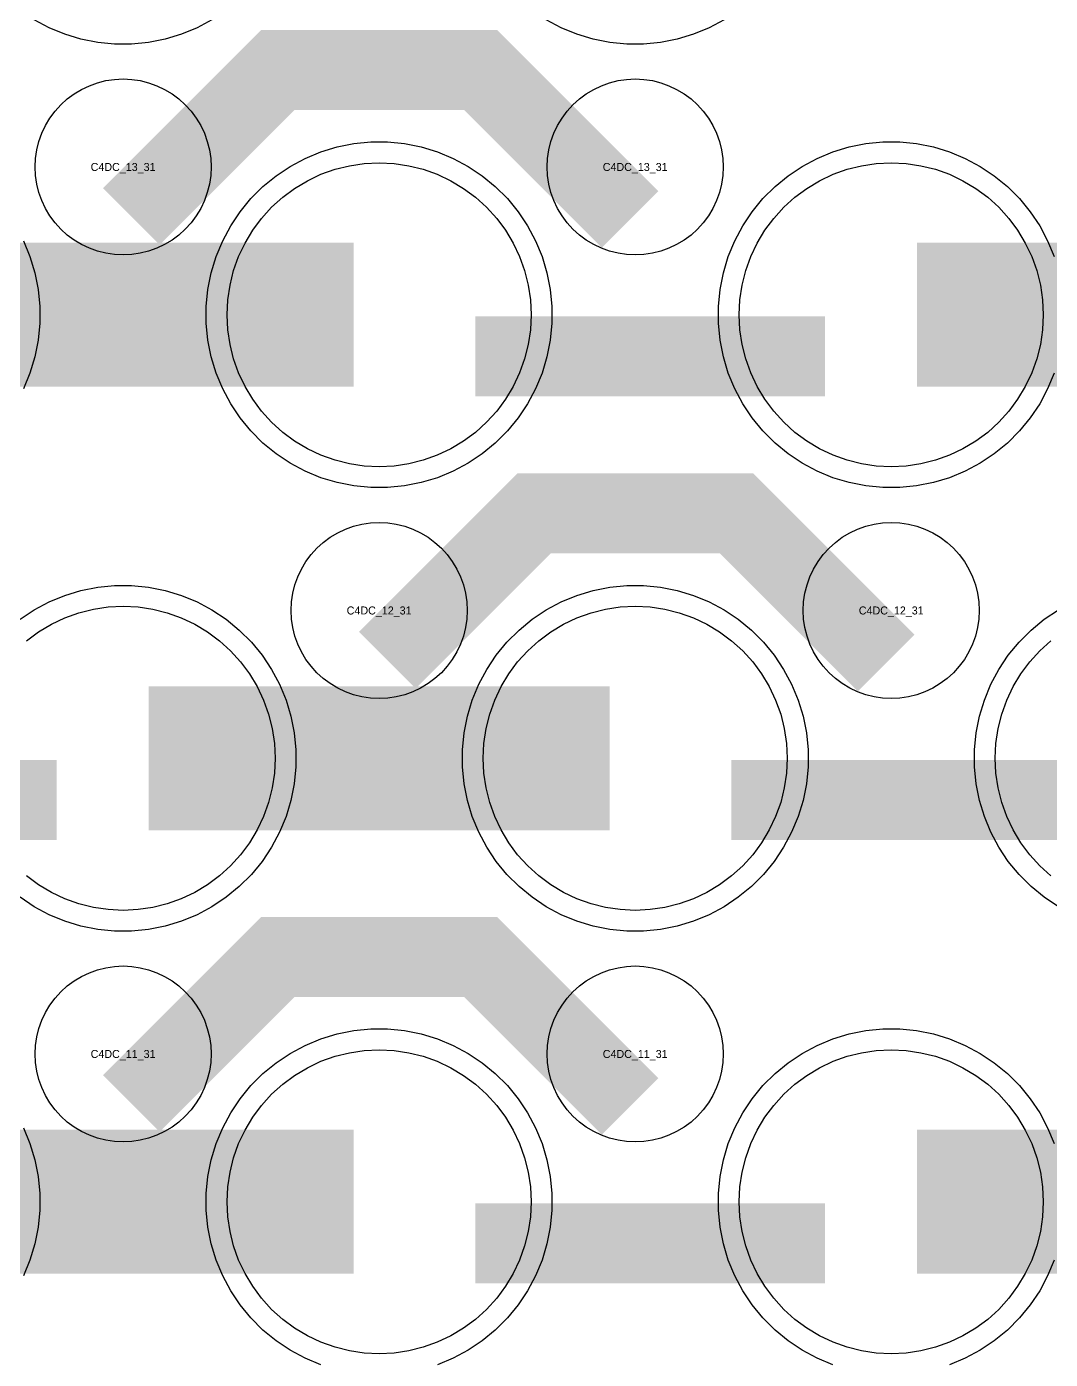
# Model space of a CAD drawing. Extents: x -11880 to 11880, y -14992 to 14992.
# Drawn here: x -2110.1 to -1790.3, y -13364.6 to -12948.2 of the extents above; entities that cross this region are included whole.
import ezdxf
from ezdxf.enums import TextEntityAlignment as Align

# ---------------------------------------------------------------- set-up
doc = ezdxf.new("R2010")
doc.units = 0
doc.header["$MEASUREMENT"] = 0
for name, color, linetype in [('GDS_775_DT_237', 138, 'CONTINUOUS'), ('RDL1_FS', 34, 'CONTINUOUS'), ('RDL_BS', 160, 'CONTINUOUS')]:
    doc.layers.add(name, color=color, linetype=linetype)

msp = doc.modelspace()

# ---------------------------------------------------------------- linework, layer by layer
at = {"layer": 'RDL1_FS'}
for points in [[(-2000, -13085.739), (-2004.657, -13085.51), (-2009.268, -13084.826), (-2013.791, -13083.694), (-2018.181, -13082.122), (-2022.395, -13080.13), (-2026.395, -13077.732), (-2030.14, -13074.954), (-2033.594, -13071.824), (-2036.724, -13068.37), (-2039.502, -13064.625), (-2041.9, -13060.625), (-2043.892, -13056.411), (-2045.464, -13052.021), (-2046.596, -13047.498), (-2047.28, -13042.887), (-2047.509, -13038.23), (-2047.28, -13033.573), (-2046.596, -13028.962), (-2045.464, -13024.439), (-2043.892, -13020.049), (-2041.9, -13015.835), (-2039.502, -13011.835), (-2036.724, -13008.09), (-2033.594, -13004.636), (-2030.14, -13001.506), (-2026.395, -12998.728), (-2022.395, -12996.33), (-2018.181, -12994.338), (-2013.791, -12992.766), (-2009.268, -12991.634), (-2004.657, -12990.95), (-2000, -12990.721), (-1995.343, -12990.95), (-1990.732, -12991.634), (-1986.209, -12992.766), (-1981.819, -12994.338), (-1977.605, -12996.33), (-1973.605, -12998.728), (-1969.86, -13001.506), (-1966.406, -13004.636), (-1963.276, -13008.09), (-1960.498, -13011.835), (-1958.1, -13015.835), (-1956.108, -13020.049), (-1954.536, -13024.439), (-1953.404, -13028.962), (-1952.72, -13033.573), (-1952.491, -13038.23), (-1952.72, -13042.887), (-1953.404, -13047.498), (-1954.536, -13052.021), (-1956.108, -13056.411), (-1958.1, -13060.625), (-1960.498, -13064.625), (-1963.276, -13068.37), (-1966.406, -13071.824), (-1969.86, -13074.954), (-1973.605, -13077.732), (-1977.605, -13080.13), (-1981.819, -13082.122), (-1986.209, -13083.694), (-1990.732, -13084.826), (-1995.343, -13085.51)], [(-1840, -13085.739), (-1844.657, -13085.51), (-1849.268, -13084.826), (-1853.791, -13083.694), (-1858.181, -13082.122), (-1862.395, -13080.13), (-1866.395, -13077.732), (-1870.14, -13074.954), (-1873.594, -13071.824), (-1876.724, -13068.37), (-1879.502, -13064.625), (-1881.9, -13060.625), (-1883.892, -13056.411), (-1885.464, -13052.021), (-1886.596, -13047.498), (-1887.28, -13042.887), (-1887.509, -13038.23), (-1887.28, -13033.573), (-1886.596, -13028.962), (-1885.464, -13024.439), (-1883.892, -13020.049), (-1881.9, -13015.835), (-1879.502, -13011.835), (-1876.724, -13008.09), (-1873.594, -13004.636), (-1870.14, -13001.506), (-1866.395, -12998.728), (-1862.395, -12996.33), (-1858.181, -12994.338), (-1853.791, -12992.766), (-1849.268, -12991.634), (-1844.657, -12990.95), (-1840, -12990.721), (-1835.343, -12990.95), (-1830.732, -12991.634), (-1826.209, -12992.766), (-1821.819, -12994.338), (-1817.605, -12996.33), (-1813.605, -12998.728), (-1809.86, -13001.506), (-1806.406, -13004.636), (-1803.276, -13008.09), (-1800.498, -13011.835), (-1798.1, -13015.835), (-1796.108, -13020.049), (-1794.536, -13024.439), (-1793.404, -13028.962), (-1792.72, -13033.573), (-1792.491, -13038.23), (-1792.72, -13042.887), (-1793.404, -13047.498), (-1794.536, -13052.021), (-1796.108, -13056.411), (-1798.1, -13060.625), (-1800.498, -13064.625), (-1803.276, -13068.37), (-1806.406, -13071.824), (-1809.86, -13074.954), (-1813.605, -13077.732), (-1817.605, -13080.13), (-1821.819, -13082.122), (-1826.209, -13083.694), (-1830.732, -13084.826), (-1835.343, -13085.51)], [(-1920, -13224.304), (-1924.657, -13224.075), (-1929.268, -13223.391), (-1933.791, -13222.259), (-1938.181, -13220.687), (-1942.395, -13218.695), (-1946.395, -13216.297), (-1950.14, -13213.519), (-1953.594, -13210.389), (-1956.724, -13206.935), (-1959.502, -13203.19), (-1961.9, -13199.19), (-1963.892, -13194.976), (-1965.464, -13190.586), (-1966.596, -13186.063), (-1967.28, -13181.452), (-1967.509, -13176.795), (-1967.28, -13172.138), (-1966.596, -13167.527), (-1965.464, -13163.004), (-1963.892, -13158.614), (-1961.9, -13154.4), (-1959.502, -13150.4), (-1956.724, -13146.655), (-1953.594, -13143.201), (-1950.14, -13140.071), (-1946.395, -13137.293), (-1942.395, -13134.895), (-1938.181, -13132.903), (-1933.791, -13131.331), (-1929.268, -13130.199), (-1924.657, -13129.515), (-1920, -13129.286), (-1915.343, -13129.515), (-1910.732, -13130.199), (-1906.209, -13131.331), (-1901.819, -13132.903), (-1897.605, -13134.895), (-1893.605, -13137.293), (-1889.86, -13140.071), (-1886.406, -13143.201), (-1883.276, -13146.655), (-1880.498, -13150.4), (-1878.1, -13154.4), (-1876.108, -13158.614), (-1874.536, -13163.004), (-1873.404, -13167.527), (-1872.72, -13172.138), (-1872.491, -13176.795), (-1872.72, -13181.452), (-1873.404, -13186.063), (-1874.536, -13190.586), (-1876.108, -13194.976), (-1878.1, -13199.19), (-1880.498, -13203.19), (-1883.276, -13206.935), (-1886.406, -13210.389), (-1889.86, -13213.519), (-1893.605, -13216.297), (-1897.605, -13218.695), (-1901.819, -13220.687), (-1906.209, -13222.259), (-1910.732, -13223.391), (-1915.343, -13224.075)], [(-2000, -13362.869), (-2004.657, -13362.64), (-2009.268, -13361.956), (-2013.791, -13360.824), (-2018.181, -13359.252), (-2022.395, -13357.26), (-2026.395, -13354.862), (-2030.14, -13352.084), (-2033.594, -13348.954), (-2036.724, -13345.5), (-2039.502, -13341.755), (-2041.9, -13337.755), (-2043.892, -13333.541), (-2045.464, -13329.151), (-2046.596, -13324.628), (-2047.28, -13320.017), (-2047.509, -13315.36), (-2047.28, -13310.703), (-2046.596, -13306.092), (-2045.464, -13301.569), (-2043.892, -13297.179), (-2041.9, -13292.965), (-2039.502, -13288.965), (-2036.724, -13285.22), (-2033.594, -13281.766), (-2030.14, -13278.636), (-2026.395, -13275.858), (-2022.395, -13273.46), (-2018.181, -13271.468), (-2013.791, -13269.896), (-2009.268, -13268.764), (-2004.657, -13268.08), (-2000, -13267.851), (-1995.343, -13268.08), (-1990.732, -13268.764), (-1986.209, -13269.896), (-1981.819, -13271.468), (-1977.605, -13273.46), (-1973.605, -13275.858), (-1969.86, -13278.636), (-1966.406, -13281.766), (-1963.276, -13285.22), (-1960.498, -13288.965), (-1958.1, -13292.965), (-1956.108, -13297.179), (-1954.536, -13301.569), (-1953.404, -13306.092), (-1952.72, -13310.703), (-1952.491, -13315.36), (-1952.72, -13320.017), (-1953.404, -13324.628), (-1954.536, -13329.151), (-1956.108, -13333.541), (-1958.1, -13337.755), (-1960.498, -13341.755), (-1963.276, -13345.5), (-1966.406, -13348.954), (-1969.86, -13352.084), (-1973.605, -13354.862), (-1977.605, -13357.26), (-1981.819, -13359.252), (-1986.209, -13360.824), (-1990.732, -13361.956), (-1995.343, -13362.64)], [(-1840, -13362.869), (-1844.657, -13362.64), (-1849.268, -13361.956), (-1853.791, -13360.824), (-1858.181, -13359.252), (-1862.395, -13357.26), (-1866.395, -13354.862), (-1870.14, -13352.084), (-1873.594, -13348.954), (-1876.724, -13345.5), (-1879.502, -13341.755), (-1881.9, -13337.755), (-1883.892, -13333.541), (-1885.464, -13329.151), (-1886.596, -13324.628), (-1887.28, -13320.017), (-1887.509, -13315.36), (-1887.28, -13310.703), (-1886.596, -13306.092), (-1885.464, -13301.569), (-1883.892, -13297.179), (-1881.9, -13292.965), (-1879.502, -13288.965), (-1876.724, -13285.22), (-1873.594, -13281.766), (-1870.14, -13278.636), (-1866.395, -13275.858), (-1862.395, -13273.46), (-1858.181, -13271.468), (-1853.791, -13269.896), (-1849.268, -13268.764), (-1844.657, -13268.08), (-1840, -13267.851), (-1835.343, -13268.08), (-1830.732, -13268.764), (-1826.209, -13269.896), (-1821.819, -13271.468), (-1817.605, -13273.46), (-1813.605, -13275.858), (-1809.86, -13278.636), (-1806.406, -13281.766), (-1803.276, -13285.22), (-1800.498, -13288.965), (-1798.1, -13292.965), (-1796.108, -13297.179), (-1794.536, -13301.569), (-1793.404, -13306.092), (-1792.72, -13310.703), (-1792.491, -13315.36), (-1792.72, -13320.017), (-1793.404, -13324.628), (-1794.536, -13329.151), (-1796.108, -13333.541), (-1798.1, -13337.755), (-1800.498, -13341.755), (-1803.276, -13345.5), (-1806.406, -13348.954), (-1809.86, -13352.084), (-1813.605, -13354.862), (-1817.605, -13357.26), (-1821.819, -13359.252), (-1826.209, -13360.824), (-1830.732, -13361.956), (-1835.343, -13362.64)]]:
    msp.add_lwpolyline(points, close=True, dxfattribs=at)
for points in [[(-2151.998, -13038.23, 45, 45, 0), (-2079.998, -13038.23, 45, 45, 0)], [(-2079.998, -13038.23, 45, 45, 0), (-2007.998, -13038.23, 45, 45, 0)], [(-1831.998, -13038.23, 45, 45, 0), (-1759.998, -13038.23, 45, 45, 0)], [(-2071.998, -13176.795, 45, 45, 0), (-1999.998, -13176.795, 45, 45, 0)], [(-1999.998, -13176.795, 45, 45, 0), (-1927.998, -13176.795, 45, 45, 0)], [(-2151.998, -13315.36, 45, 45, 0), (-2079.998, -13315.36, 45, 45, 0)], [(-2079.998, -13315.36, 45, 45, 0), (-2007.998, -13315.36, 45, 45, 0)], [(-1831.998, -13315.36, 45, 45, 0), (-1759.998, -13315.36, 45, 45, 0)]]:
    msp.add_lwpolyline(points, format="xyseb", dxfattribs=at)
for points in [[(-2110.14, -13140.071), (-2106.395, -13137.293), (-2102.395, -13134.895), (-2098.181, -13132.903), (-2093.791, -13131.331), (-2089.268, -13130.199), (-2084.657, -13129.515), (-2080, -13129.286), (-2075.343, -13129.515), (-2070.732, -13130.199), (-2066.209, -13131.331), (-2061.819, -13132.903), (-2057.605, -13134.895), (-2053.605, -13137.293), (-2049.86, -13140.071), (-2046.406, -13143.201), (-2043.276, -13146.655), (-2040.498, -13150.4), (-2038.1, -13154.4), (-2036.108, -13158.614), (-2034.536, -13163.004), (-2033.404, -13167.527), (-2032.72, -13172.138), (-2032.491, -13176.795), (-2032.72, -13181.452), (-2033.404, -13186.063), (-2034.536, -13190.586), (-2036.108, -13194.976), (-2038.1, -13199.19), (-2040.498, -13203.19), (-2043.276, -13206.935), (-2046.406, -13210.389), (-2049.86, -13213.519), (-2053.605, -13216.297), (-2057.605, -13218.695), (-2061.819, -13220.687), (-2066.209, -13222.259), (-2070.732, -13223.391), (-2075.343, -13224.075), (-2080, -13224.304), (-2084.657, -13224.075), (-2089.268, -13223.391), (-2093.791, -13222.259), (-2098.181, -13220.687), (-2102.395, -13218.695), (-2106.395, -13216.297), (-2110.14, -13213.519)], [(-1790.14, -13213.519), (-1793.594, -13210.389), (-1796.724, -13206.935), (-1799.502, -13203.19), (-1801.9, -13199.19), (-1803.892, -13194.976), (-1805.464, -13190.586), (-1806.596, -13186.063), (-1807.28, -13181.452), (-1807.509, -13176.795), (-1807.28, -13172.138), (-1806.596, -13167.527), (-1805.464, -13163.004), (-1803.892, -13158.614), (-1801.9, -13154.4), (-1799.502, -13150.4), (-1796.724, -13146.655), (-1793.594, -13143.201), (-1790.14, -13140.071)]]:
    msp.add_lwpolyline(points, dxfattribs=at)
at = {"layer": 'RDL_BS'}
for points in [[(-2052.223, -12946.048), (-2056.885, -12948.54), (-2061.795, -12950.571), (-2066.835, -12952.102), (-2072.062, -12953.148), (-2077.356, -12953.665), (-2082.644, -12953.665), (-2087.938, -12953.148), (-2093.165, -12952.102), (-2098.205, -12950.571), (-2103.115, -12948.54), (-2107.777, -12946.048)], [(-1892.223, -12946.048), (-1896.885, -12948.54), (-1901.795, -12950.571), (-1906.835, -12952.102), (-1912.062, -12953.148), (-1917.356, -12953.665), (-1922.644, -12953.665), (-1927.938, -12953.148), (-1933.165, -12952.102), (-1938.205, -12950.571), (-1943.115, -12948.54), (-1947.777, -12946.048)], [(-1789.094, -13056.435), (-1791.125, -13061.345), (-1793.617, -13066.007), (-1796.564, -13070.421), (-1799.926, -13074.522), (-1803.708, -13078.304), (-1807.809, -13081.666), (-1812.223, -13084.613), (-1816.885, -13087.105), (-1821.795, -13089.136), (-1826.835, -13090.667), (-1832.062, -13091.713), (-1837.356, -13092.23), (-1842.644, -13092.23), (-1847.938, -13091.713), (-1853.165, -13090.667), (-1858.205, -13089.136), (-1863.115, -13087.105), (-1867.777, -13084.613), (-1872.191, -13081.666), (-1876.292, -13078.304), (-1880.074, -13074.522), (-1883.436, -13070.421), (-1886.383, -13066.007), (-1888.875, -13061.345), (-1890.906, -13056.435), (-1892.437, -13051.395), (-1893.483, -13046.168), (-1894, -13040.874), (-1894, -13035.586), (-1893.483, -13030.292), (-1892.437, -13025.065), (-1890.906, -13020.025), (-1888.875, -13015.115), (-1886.383, -13010.453), (-1883.436, -13006.039), (-1880.074, -13001.938), (-1876.292, -12998.156), (-1872.191, -12994.794), (-1867.777, -12991.847), (-1863.115, -12989.355), (-1858.205, -12987.324), (-1853.165, -12985.793), (-1847.938, -12984.747), (-1842.644, -12984.23), (-1837.356, -12984.23), (-1832.062, -12984.747), (-1826.835, -12985.793), (-1821.795, -12987.324), (-1816.885, -12989.355), (-1812.223, -12991.847), (-1807.809, -12994.794), (-1803.708, -12998.156), (-1799.926, -13001.938), (-1796.564, -13006.039), (-1793.617, -13010.453), (-1791.125, -13015.115), (-1789.094, -13020.025)], [(-2111.125, -13015.115), (-2109.094, -13020.025), (-2107.563, -13025.065), (-2106.517, -13030.292), (-2106, -13035.586), (-2106, -13040.874), (-2106.517, -13046.168), (-2107.563, -13051.395), (-2109.094, -13056.435), (-2111.125, -13061.345)], [(-2112.191, -13133.359), (-2107.777, -13130.412), (-2103.115, -13127.92), (-2098.205, -13125.889), (-2093.165, -13124.358), (-2087.938, -13123.312), (-2082.644, -13122.795), (-2077.356, -13122.795), (-2072.062, -13123.312), (-2066.835, -13124.358), (-2061.795, -13125.889), (-2056.885, -13127.92), (-2052.223, -13130.412), (-2047.809, -13133.359), (-2043.708, -13136.721), (-2039.926, -13140.503), (-2036.564, -13144.604), (-2033.617, -13149.018), (-2031.125, -13153.68), (-2029.094, -13158.59), (-2027.563, -13163.63), (-2026.517, -13168.857), (-2026, -13174.151), (-2026, -13179.439), (-2026.517, -13184.733), (-2027.563, -13189.96), (-2029.094, -13195), (-2031.125, -13199.91), (-2033.617, -13204.572), (-2036.564, -13208.986), (-2039.926, -13213.087), (-2043.708, -13216.869), (-2047.809, -13220.231), (-2052.223, -13223.178), (-2056.885, -13225.67), (-2061.795, -13227.701), (-2066.835, -13229.232), (-2072.062, -13230.278), (-2077.356, -13230.795), (-2082.644, -13230.795), (-2087.938, -13230.278), (-2093.165, -13229.232), (-2098.205, -13227.701), (-2103.115, -13225.67), (-2107.777, -13223.178), (-2112.191, -13220.231)], [(-1787.777, -13223.178), (-1792.191, -13220.231), (-1796.292, -13216.869), (-1800.074, -13213.087), (-1803.436, -13208.986), (-1806.383, -13204.572), (-1808.875, -13199.91), (-1810.906, -13195), (-1812.437, -13189.96), (-1813.483, -13184.733), (-1814, -13179.439), (-1814, -13174.151), (-1813.483, -13168.857), (-1812.437, -13163.63), (-1810.906, -13158.59), (-1808.875, -13153.68), (-1806.383, -13149.018), (-1803.436, -13144.604), (-1800.074, -13140.503), (-1796.292, -13136.721), (-1792.191, -13133.359), (-1787.777, -13130.412)], [(-2018.205, -13366.266), (-2023.115, -13364.235), (-2027.777, -13361.743), (-2032.191, -13358.796), (-2036.292, -13355.434), (-2040.074, -13351.652), (-2043.436, -13347.551), (-2046.383, -13343.137), (-2048.875, -13338.475), (-2050.906, -13333.565), (-2052.437, -13328.525), (-2053.483, -13323.298), (-2054, -13318.004), (-2054, -13312.716), (-2053.483, -13307.422), (-2052.437, -13302.195), (-2050.906, -13297.155), (-2048.875, -13292.245), (-2046.383, -13287.583), (-2043.436, -13283.169), (-2040.074, -13279.068), (-2036.292, -13275.286), (-2032.191, -13271.924), (-2027.777, -13268.977), (-2023.115, -13266.485), (-2018.205, -13264.454), (-2013.165, -13262.923), (-2007.938, -13261.877), (-2002.644, -13261.36), (-1997.356, -13261.36), (-1992.062, -13261.877), (-1986.835, -13262.923), (-1981.795, -13264.454), (-1976.885, -13266.485), (-1972.223, -13268.977), (-1967.809, -13271.924), (-1963.708, -13275.286), (-1959.926, -13279.068), (-1956.564, -13283.169), (-1953.617, -13287.583), (-1951.125, -13292.245), (-1949.094, -13297.155), (-1947.563, -13302.195), (-1946.517, -13307.422), (-1946, -13312.716), (-1946, -13318.004), (-1946.517, -13323.298), (-1947.563, -13328.525), (-1949.094, -13333.565), (-1951.125, -13338.475), (-1953.617, -13343.137), (-1956.564, -13347.551), (-1959.926, -13351.652), (-1963.708, -13355.434), (-1967.809, -13358.796), (-1972.223, -13361.743), (-1976.885, -13364.235), (-1981.795, -13366.266)], [(-1858.205, -13366.266), (-1863.115, -13364.235), (-1867.777, -13361.743), (-1872.191, -13358.796), (-1876.292, -13355.434), (-1880.074, -13351.652), (-1883.436, -13347.551), (-1886.383, -13343.137), (-1888.875, -13338.475), (-1890.906, -13333.565), (-1892.437, -13328.525), (-1893.483, -13323.298), (-1894, -13318.004), (-1894, -13312.716), (-1893.483, -13307.422), (-1892.437, -13302.195), (-1890.906, -13297.155), (-1888.875, -13292.245), (-1886.383, -13287.583), (-1883.436, -13283.169), (-1880.074, -13279.068), (-1876.292, -13275.286), (-1872.191, -13271.924), (-1867.777, -13268.977), (-1863.115, -13266.485), (-1858.205, -13264.454), (-1853.165, -13262.923), (-1847.938, -13261.877), (-1842.644, -13261.36), (-1837.356, -13261.36), (-1832.062, -13261.877), (-1826.835, -13262.923), (-1821.795, -13264.454), (-1816.885, -13266.485), (-1812.223, -13268.977), (-1807.809, -13271.924), (-1803.708, -13275.286), (-1799.926, -13279.068), (-1796.564, -13283.169), (-1793.617, -13287.583), (-1791.125, -13292.245), (-1789.094, -13297.155)], [(-2111.125, -13292.245), (-2109.094, -13297.155), (-2107.563, -13302.195), (-2106.517, -13307.422), (-2106, -13312.716), (-2106, -13318.004), (-2106.517, -13323.298), (-2107.563, -13328.525), (-2109.094, -13333.565), (-2111.125, -13338.475)], [(-1789.094, -13333.565), (-1791.125, -13338.475), (-1793.617, -13343.137), (-1796.564, -13347.551), (-1799.926, -13351.652), (-1803.708, -13355.434), (-1807.809, -13358.796), (-1812.223, -13361.743), (-1816.885, -13364.235), (-1821.795, -13366.266)]]:
    msp.add_lwpolyline(points, dxfattribs=at)
for points in [[(-2077.438, -13007.544, 25, 25, 0), (-2031.623, -12961.729, 25, 25, 0), (-1998.07, -12961.729, 25, 25, 0)], [(-1921.599, -13008.443, 25, 25, 0), (-1968.313, -12961.729, 25, 25, 0), (-1998.071, -12961.729, 25, 25, 0)], [(-1969.984, -13051.243, 25, 25, 0), (-1860.719, -13051.243, 25, 25, 0)], [(-1997.438, -13146.109, 25, 25, 0), (-1951.623, -13100.294, 25, 25, 0), (-1918.07, -13100.294, 25, 25, 0)], [(-1841.599, -13147.008, 25, 25, 0), (-1888.313, -13100.294, 25, 25, 0), (-1918.071, -13100.294, 25, 25, 0)], [(-2209.984, -13189.808, 25, 25, 0), (-2100.719, -13189.808, 25, 25, 0)], [(-1889.984, -13189.808, 25, 25, 0), (-1780.719, -13189.808, 25, 25, 0)], [(-2077.438, -13284.674, 25, 25, 0), (-2031.623, -13238.859, 25, 25, 0), (-1998.07, -13238.859, 25, 25, 0)], [(-1921.599, -13285.573, 25, 25, 0), (-1968.313, -13238.859, 25, 25, 0), (-1998.071, -13238.859, 25, 25, 0)], [(-1969.984, -13328.373, 25, 25, 0), (-1860.719, -13328.373, 25, 25, 0)]]:
    msp.add_lwpolyline(points, format="xyseb", dxfattribs=at)
for points in [[(-2080, -13019.536), (-2082.693, -13019.404), (-2085.365, -13019.008), (-2087.984, -13018.351), (-2090.519, -13017.444), (-2092.956, -13016.292), (-2095.28, -13014.899), (-2097.443, -13013.296), (-2099.442, -13011.484), (-2101.254, -13009.485), (-2102.857, -13007.322), (-2104.25, -13004.998), (-2105.402, -13002.561), (-2106.309, -13000.026), (-2106.966, -12997.407), (-2107.362, -12994.735), (-2107.494, -12992.042), (-2107.362, -12989.349), (-2106.966, -12986.677), (-2106.309, -12984.058), (-2105.402, -12981.523), (-2104.25, -12979.086), (-2102.857, -12976.762), (-2101.254, -12974.599), (-2099.442, -12972.6), (-2097.443, -12970.788), (-2095.28, -12969.185), (-2092.956, -12967.792), (-2090.519, -12966.64), (-2087.984, -12965.733), (-2085.365, -12965.076), (-2082.693, -12964.68), (-2080, -12964.548), (-2077.307, -12964.68), (-2074.635, -12965.076), (-2072.016, -12965.733), (-2069.481, -12966.64), (-2067.044, -12967.792), (-2064.72, -12969.185), (-2062.557, -12970.788), (-2060.558, -12972.6), (-2058.746, -12974.599), (-2057.143, -12976.762), (-2055.75, -12979.086), (-2054.598, -12981.523), (-2053.691, -12984.058), (-2053.034, -12986.677), (-2052.638, -12989.349), (-2052.506, -12992.042), (-2052.638, -12994.735), (-2053.034, -12997.407), (-2053.691, -13000.026), (-2054.598, -13002.561), (-2055.75, -13004.998), (-2057.143, -13007.322), (-2058.746, -13009.485), (-2060.558, -13011.484), (-2062.557, -13013.296), (-2064.72, -13014.899), (-2067.044, -13016.292), (-2069.481, -13017.444), (-2072.016, -13018.351), (-2074.635, -13019.008), (-2077.307, -13019.404)], [(-1920, -13019.536), (-1922.693, -13019.404), (-1925.365, -13019.008), (-1927.984, -13018.351), (-1930.519, -13017.444), (-1932.956, -13016.292), (-1935.28, -13014.899), (-1937.443, -13013.296), (-1939.442, -13011.484), (-1941.254, -13009.485), (-1942.857, -13007.322), (-1944.25, -13004.998), (-1945.402, -13002.561), (-1946.309, -13000.026), (-1946.966, -12997.407), (-1947.362, -12994.735), (-1947.494, -12992.042), (-1947.362, -12989.349), (-1946.966, -12986.677), (-1946.309, -12984.058), (-1945.402, -12981.523), (-1944.25, -12979.086), (-1942.857, -12976.762), (-1941.254, -12974.599), (-1939.442, -12972.6), (-1937.443, -12970.788), (-1935.28, -12969.185), (-1932.956, -12967.792), (-1930.519, -12966.64), (-1927.984, -12965.733), (-1925.365, -12965.076), (-1922.693, -12964.68), (-1920, -12964.548), (-1917.307, -12964.68), (-1914.635, -12965.076), (-1912.016, -12965.733), (-1909.481, -12966.64), (-1907.044, -12967.792), (-1904.72, -12969.185), (-1902.557, -12970.788), (-1900.558, -12972.6), (-1898.746, -12974.599), (-1897.143, -12976.762), (-1895.75, -12979.086), (-1894.598, -12981.523), (-1893.691, -12984.058), (-1893.034, -12986.677), (-1892.638, -12989.349), (-1892.506, -12992.042), (-1892.638, -12994.735), (-1893.034, -12997.407), (-1893.691, -13000.026), (-1894.598, -13002.561), (-1895.75, -13004.998), (-1897.143, -13007.322), (-1898.746, -13009.485), (-1900.558, -13011.484), (-1902.557, -13013.296), (-1904.72, -13014.899), (-1907.044, -13016.292), (-1909.481, -13017.444), (-1912.016, -13018.351), (-1914.635, -13019.008), (-1917.307, -13019.404)], [(-2002.644, -13092.23), (-2007.938, -13091.713), (-2013.165, -13090.667), (-2018.205, -13089.136), (-2023.115, -13087.105), (-2027.777, -13084.613), (-2032.191, -13081.666), (-2036.292, -13078.304), (-2040.074, -13074.522), (-2043.436, -13070.421), (-2046.383, -13066.007), (-2048.875, -13061.345), (-2050.906, -13056.435), (-2052.437, -13051.395), (-2053.483, -13046.168), (-2054, -13040.874), (-2054, -13035.586), (-2053.483, -13030.292), (-2052.437, -13025.065), (-2050.906, -13020.025), (-2048.875, -13015.115), (-2046.383, -13010.453), (-2043.436, -13006.039), (-2040.074, -13001.938), (-2036.292, -12998.156), (-2032.191, -12994.794), (-2027.777, -12991.847), (-2023.115, -12989.355), (-2018.205, -12987.324), (-2013.165, -12985.793), (-2007.938, -12984.747), (-2002.644, -12984.23), (-1997.356, -12984.23), (-1992.062, -12984.747), (-1986.835, -12985.793), (-1981.795, -12987.324), (-1976.885, -12989.355), (-1972.223, -12991.847), (-1967.809, -12994.794), (-1963.708, -12998.156), (-1959.926, -13001.938), (-1956.564, -13006.039), (-1953.617, -13010.453), (-1951.125, -13015.115), (-1949.094, -13020.025), (-1947.563, -13025.065), (-1946.517, -13030.292), (-1946, -13035.586), (-1946, -13040.874), (-1946.517, -13046.168), (-1947.563, -13051.395), (-1949.094, -13056.435), (-1951.125, -13061.345), (-1953.617, -13066.007), (-1956.564, -13070.421), (-1959.926, -13074.522), (-1963.708, -13078.304), (-1967.809, -13081.666), (-1972.223, -13084.613), (-1976.885, -13087.105), (-1981.795, -13089.136), (-1986.835, -13090.667), (-1992.062, -13091.713), (-1997.356, -13092.23)], [(-2000, -13158.101), (-2002.693, -13157.969), (-2005.365, -13157.573), (-2007.984, -13156.916), (-2010.519, -13156.009), (-2012.956, -13154.857), (-2015.28, -13153.464), (-2017.443, -13151.861), (-2019.442, -13150.049), (-2021.254, -13148.05), (-2022.857, -13145.887), (-2024.25, -13143.563), (-2025.402, -13141.126), (-2026.309, -13138.591), (-2026.966, -13135.972), (-2027.362, -13133.3), (-2027.494, -13130.607), (-2027.362, -13127.914), (-2026.966, -13125.242), (-2026.309, -13122.623), (-2025.402, -13120.088), (-2024.25, -13117.651), (-2022.857, -13115.327), (-2021.254, -13113.164), (-2019.442, -13111.165), (-2017.443, -13109.353), (-2015.28, -13107.75), (-2012.956, -13106.357), (-2010.519, -13105.205), (-2007.984, -13104.298), (-2005.365, -13103.641), (-2002.693, -13103.245), (-2000, -13103.113), (-1997.307, -13103.245), (-1994.635, -13103.641), (-1992.016, -13104.298), (-1989.481, -13105.205), (-1987.044, -13106.357), (-1984.72, -13107.75), (-1982.557, -13109.353), (-1980.558, -13111.165), (-1978.746, -13113.164), (-1977.143, -13115.327), (-1975.75, -13117.651), (-1974.598, -13120.088), (-1973.691, -13122.623), (-1973.034, -13125.242), (-1972.638, -13127.914), (-1972.506, -13130.607), (-1972.638, -13133.3), (-1973.034, -13135.972), (-1973.691, -13138.591), (-1974.598, -13141.126), (-1975.75, -13143.563), (-1977.143, -13145.887), (-1978.746, -13148.05), (-1980.558, -13150.049), (-1982.557, -13151.861), (-1984.72, -13153.464), (-1987.044, -13154.857), (-1989.481, -13156.009), (-1992.016, -13156.916), (-1994.635, -13157.573), (-1997.307, -13157.969)], [(-1840, -13158.101), (-1842.693, -13157.969), (-1845.365, -13157.573), (-1847.984, -13156.916), (-1850.519, -13156.009), (-1852.956, -13154.857), (-1855.28, -13153.464), (-1857.443, -13151.861), (-1859.442, -13150.049), (-1861.254, -13148.05), (-1862.857, -13145.887), (-1864.25, -13143.563), (-1865.402, -13141.126), (-1866.309, -13138.591), (-1866.966, -13135.972), (-1867.362, -13133.3), (-1867.494, -13130.607), (-1867.362, -13127.914), (-1866.966, -13125.242), (-1866.309, -13122.623), (-1865.402, -13120.088), (-1864.25, -13117.651), (-1862.857, -13115.327), (-1861.254, -13113.164), (-1859.442, -13111.165), (-1857.443, -13109.353), (-1855.28, -13107.75), (-1852.956, -13106.357), (-1850.519, -13105.205), (-1847.984, -13104.298), (-1845.365, -13103.641), (-1842.693, -13103.245), (-1840, -13103.113), (-1837.307, -13103.245), (-1834.635, -13103.641), (-1832.016, -13104.298), (-1829.481, -13105.205), (-1827.044, -13106.357), (-1824.72, -13107.75), (-1822.557, -13109.353), (-1820.558, -13111.165), (-1818.746, -13113.164), (-1817.143, -13115.327), (-1815.75, -13117.651), (-1814.598, -13120.088), (-1813.691, -13122.623), (-1813.034, -13125.242), (-1812.638, -13127.914), (-1812.506, -13130.607), (-1812.638, -13133.3), (-1813.034, -13135.972), (-1813.691, -13138.591), (-1814.598, -13141.126), (-1815.75, -13143.563), (-1817.143, -13145.887), (-1818.746, -13148.05), (-1820.558, -13150.049), (-1822.557, -13151.861), (-1824.72, -13153.464), (-1827.044, -13154.857), (-1829.481, -13156.009), (-1832.016, -13156.916), (-1834.635, -13157.573), (-1837.307, -13157.969)], [(-1922.644, -13230.795), (-1927.938, -13230.278), (-1933.165, -13229.232), (-1938.205, -13227.701), (-1943.115, -13225.67), (-1947.777, -13223.178), (-1952.191, -13220.231), (-1956.292, -13216.869), (-1960.074, -13213.087), (-1963.436, -13208.986), (-1966.383, -13204.572), (-1968.875, -13199.91), (-1970.906, -13195), (-1972.437, -13189.96), (-1973.483, -13184.733), (-1974, -13179.439), (-1974, -13174.151), (-1973.483, -13168.857), (-1972.437, -13163.63), (-1970.906, -13158.59), (-1968.875, -13153.68), (-1966.383, -13149.018), (-1963.436, -13144.604), (-1960.074, -13140.503), (-1956.292, -13136.721), (-1952.191, -13133.359), (-1947.777, -13130.412), (-1943.115, -13127.92), (-1938.205, -13125.889), (-1933.165, -13124.358), (-1927.938, -13123.312), (-1922.644, -13122.795), (-1917.356, -13122.795), (-1912.062, -13123.312), (-1906.835, -13124.358), (-1901.795, -13125.889), (-1896.885, -13127.92), (-1892.223, -13130.412), (-1887.809, -13133.359), (-1883.708, -13136.721), (-1879.926, -13140.503), (-1876.564, -13144.604), (-1873.617, -13149.018), (-1871.125, -13153.68), (-1869.094, -13158.59), (-1867.563, -13163.63), (-1866.517, -13168.857), (-1866, -13174.151), (-1866, -13179.439), (-1866.517, -13184.733), (-1867.563, -13189.96), (-1869.094, -13195), (-1871.125, -13199.91), (-1873.617, -13204.572), (-1876.564, -13208.986), (-1879.926, -13213.087), (-1883.708, -13216.869), (-1887.809, -13220.231), (-1892.223, -13223.178), (-1896.885, -13225.67), (-1901.795, -13227.701), (-1906.835, -13229.232), (-1912.062, -13230.278), (-1917.356, -13230.795)], [(-2080, -13296.666), (-2082.693, -13296.534), (-2085.365, -13296.138), (-2087.984, -13295.481), (-2090.519, -13294.574), (-2092.956, -13293.422), (-2095.28, -13292.029), (-2097.443, -13290.426), (-2099.442, -13288.614), (-2101.254, -13286.615), (-2102.857, -13284.452), (-2104.25, -13282.128), (-2105.402, -13279.691), (-2106.309, -13277.156), (-2106.966, -13274.537), (-2107.362, -13271.865), (-2107.494, -13269.172), (-2107.362, -13266.479), (-2106.966, -13263.807), (-2106.309, -13261.188), (-2105.402, -13258.653), (-2104.25, -13256.216), (-2102.857, -13253.892), (-2101.254, -13251.729), (-2099.442, -13249.73), (-2097.443, -13247.918), (-2095.28, -13246.315), (-2092.956, -13244.922), (-2090.519, -13243.77), (-2087.984, -13242.863), (-2085.365, -13242.206), (-2082.693, -13241.81), (-2080, -13241.678), (-2077.307, -13241.81), (-2074.635, -13242.206), (-2072.016, -13242.863), (-2069.481, -13243.77), (-2067.044, -13244.922), (-2064.72, -13246.315), (-2062.557, -13247.918), (-2060.558, -13249.73), (-2058.746, -13251.729), (-2057.143, -13253.892), (-2055.75, -13256.216), (-2054.598, -13258.653), (-2053.691, -13261.188), (-2053.034, -13263.807), (-2052.638, -13266.479), (-2052.506, -13269.172), (-2052.638, -13271.865), (-2053.034, -13274.537), (-2053.691, -13277.156), (-2054.598, -13279.691), (-2055.75, -13282.128), (-2057.143, -13284.452), (-2058.746, -13286.615), (-2060.558, -13288.614), (-2062.557, -13290.426), (-2064.72, -13292.029), (-2067.044, -13293.422), (-2069.481, -13294.574), (-2072.016, -13295.481), (-2074.635, -13296.138), (-2077.307, -13296.534)], [(-1920, -13296.666), (-1922.693, -13296.534), (-1925.365, -13296.138), (-1927.984, -13295.481), (-1930.519, -13294.574), (-1932.956, -13293.422), (-1935.28, -13292.029), (-1937.443, -13290.426), (-1939.442, -13288.614), (-1941.254, -13286.615), (-1942.857, -13284.452), (-1944.25, -13282.128), (-1945.402, -13279.691), (-1946.309, -13277.156), (-1946.966, -13274.537), (-1947.362, -13271.865), (-1947.494, -13269.172), (-1947.362, -13266.479), (-1946.966, -13263.807), (-1946.309, -13261.188), (-1945.402, -13258.653), (-1944.25, -13256.216), (-1942.857, -13253.892), (-1941.254, -13251.729), (-1939.442, -13249.73), (-1937.443, -13247.918), (-1935.28, -13246.315), (-1932.956, -13244.922), (-1930.519, -13243.77), (-1927.984, -13242.863), (-1925.365, -13242.206), (-1922.693, -13241.81), (-1920, -13241.678), (-1917.307, -13241.81), (-1914.635, -13242.206), (-1912.016, -13242.863), (-1909.481, -13243.77), (-1907.044, -13244.922), (-1904.72, -13246.315), (-1902.557, -13247.918), (-1900.558, -13249.73), (-1898.746, -13251.729), (-1897.143, -13253.892), (-1895.75, -13256.216), (-1894.598, -13258.653), (-1893.691, -13261.188), (-1893.034, -13263.807), (-1892.638, -13266.479), (-1892.506, -13269.172), (-1892.638, -13271.865), (-1893.034, -13274.537), (-1893.691, -13277.156), (-1894.598, -13279.691), (-1895.75, -13282.128), (-1897.143, -13284.452), (-1898.746, -13286.615), (-1900.558, -13288.614), (-1902.557, -13290.426), (-1904.72, -13292.029), (-1907.044, -13293.422), (-1909.481, -13294.574), (-1912.016, -13295.481), (-1914.635, -13296.138), (-1917.307, -13296.534)]]:
    msp.add_lwpolyline(points, close=True, dxfattribs=at)

# ---------------------------------------------------------------- texts
at = {"layer": 'GDS_775_DT_237'}
for s, p in [('C4DC_13_31', (-2080, -12992.042)), ('C4DC_13_31', (-2080, -12992.042)), ('C4DC_13_31', (-1920, -12992.042)), ('C4DC_13_31', (-1920, -12992.042)), ('C4DC_12_31', (-2000, -13130.607)), ('C4DC_12_31', (-2000, -13130.607)), ('C4DC_12_31', (-1840, -13130.607)), ('C4DC_12_31', (-1840, -13130.607)), ('C4DC_11_31', (-2080, -13269.172)), ('C4DC_11_31', (-2080, -13269.172)), ('C4DC_11_31', (-1920, -13269.172)), ('C4DC_11_31', (-1920, -13269.172))]:
    msp.add_text(s, height=2.5, dxfattribs=at).set_placement(p, align=Align.MIDDLE_CENTER)

doc.saveas('drawing.dxf')
